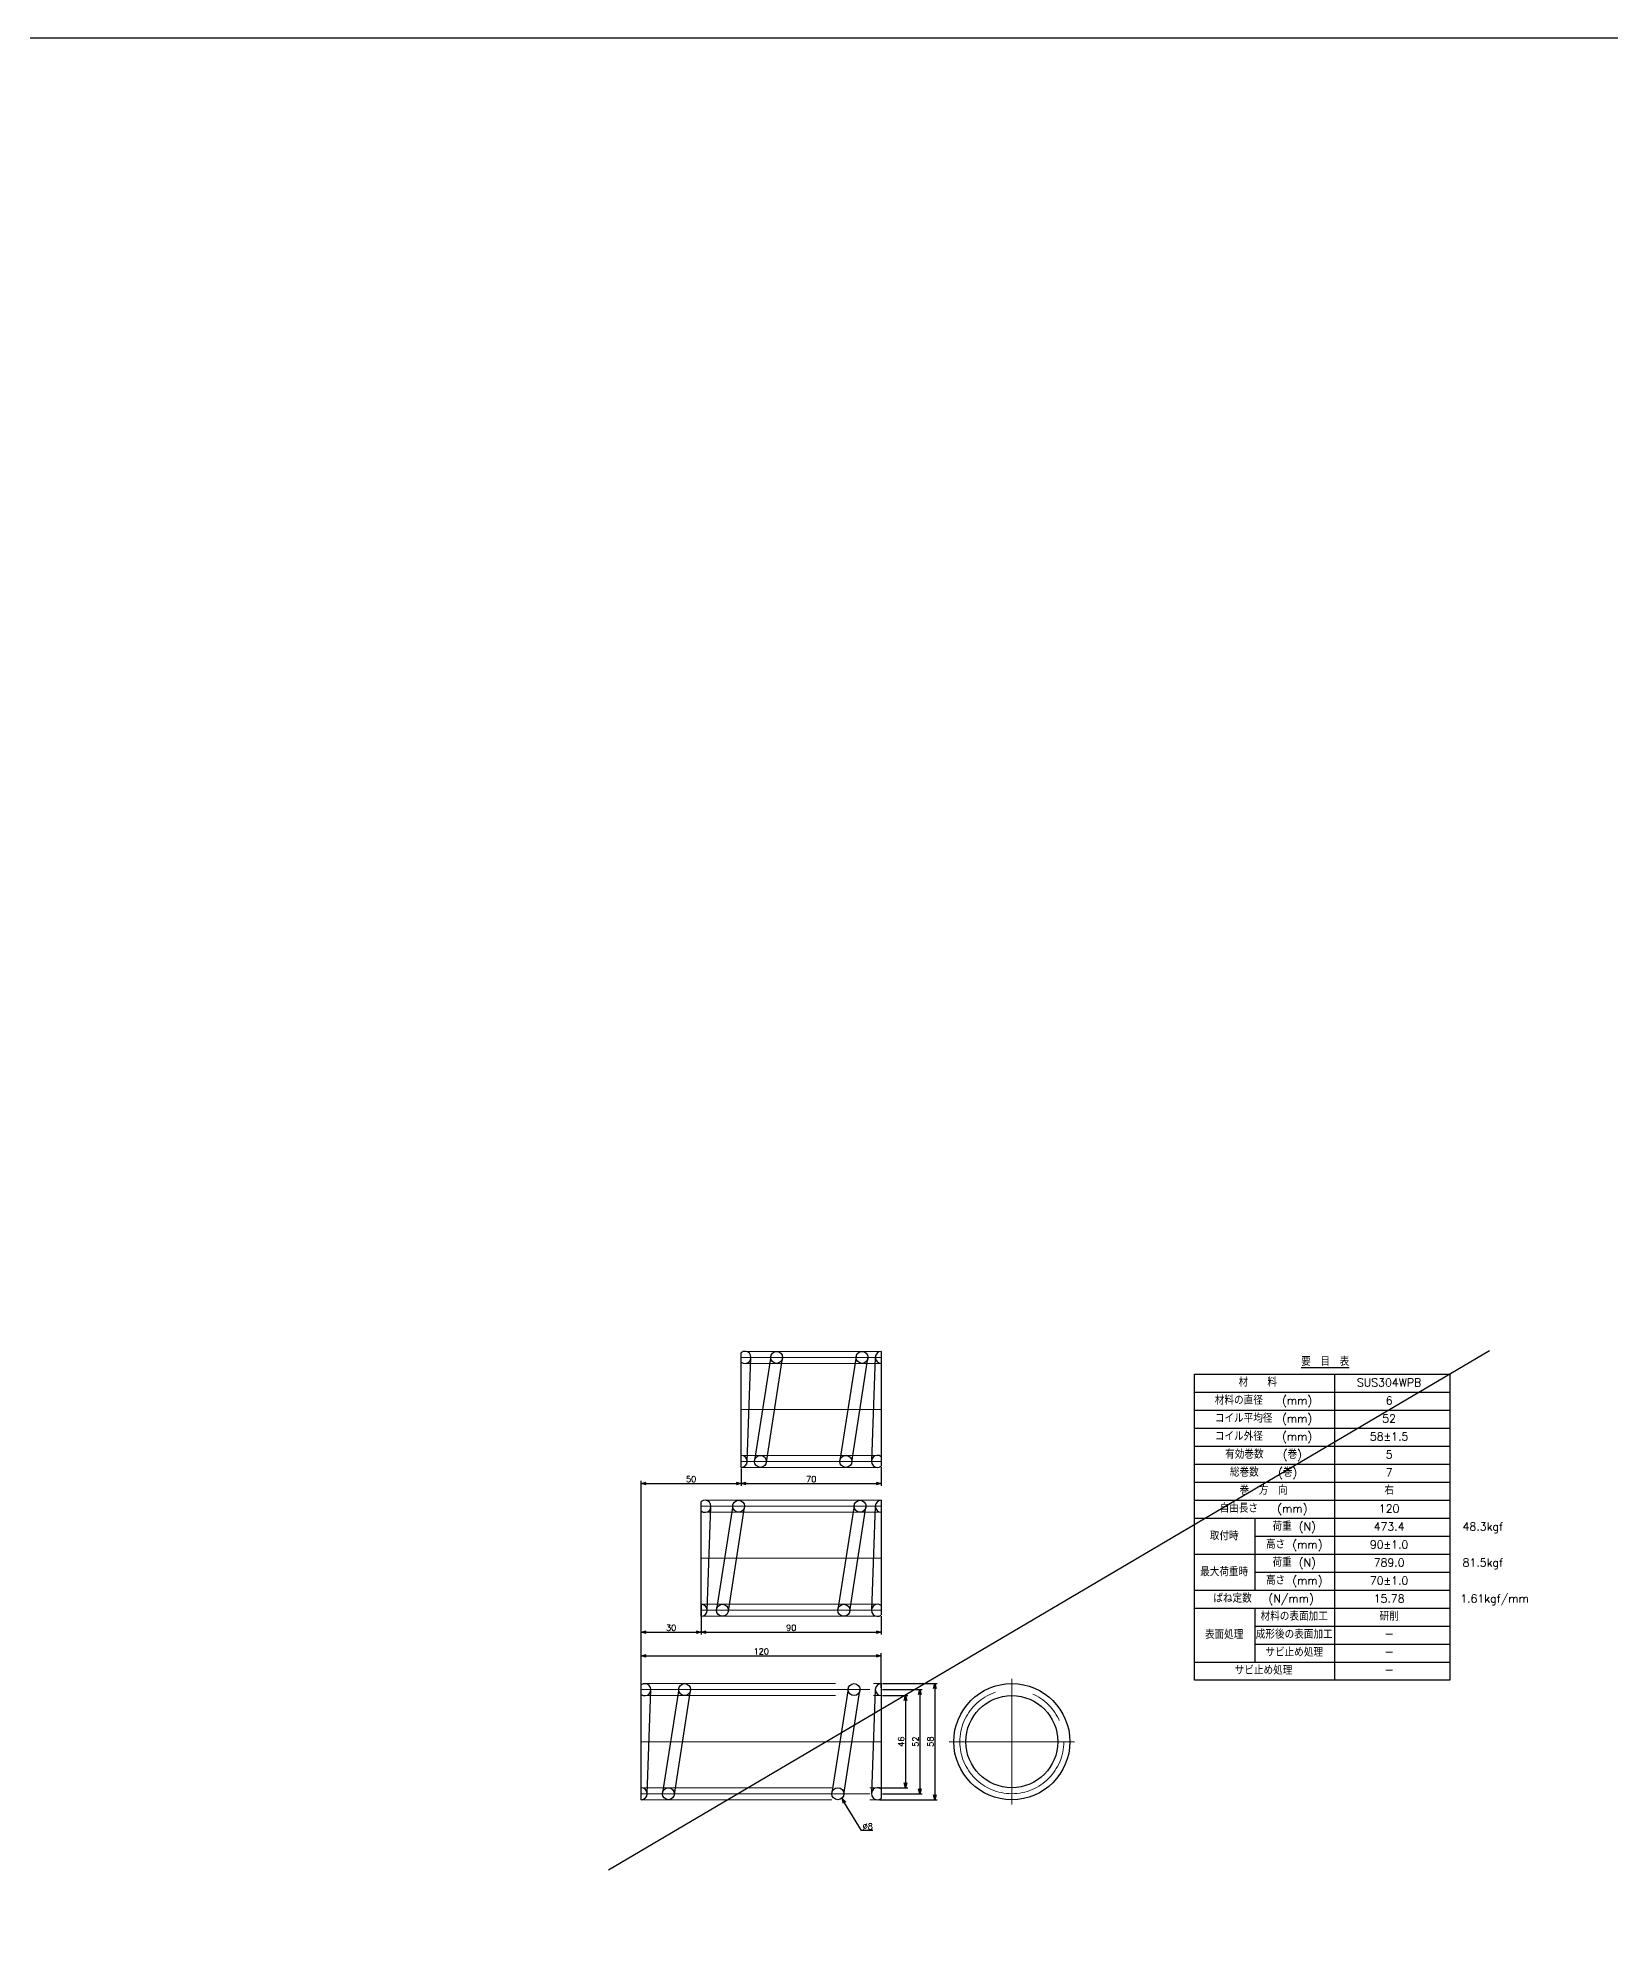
# Model space of a CAD drawing. Header units: millimetres. Extents: x -16130 to 36813, y -8099 to 27484.
# Drawn here: x 9637 to 10423, y 22394 to 23339 of the extents above; entities that cross this region are included whole.
import ezdxf
from ezdxf.enums import TextEntityAlignment as Align

# ---------------------------------------------------------------- set-up
doc = ezdxf.new("R2010")
doc.units = ezdxf.units.MM
doc.header["$LTSCALE"] = 6
doc.header["$PDMODE"] = 99
doc.header["$PDSIZE"] = 1
doc.linetypes.add('CENTER2', pattern=[28.575, 19.05, -3.175, 3.175, -3.175])
doc.linetypes.add('PHANTOM2', pattern=[31.75, 15.875, -3.175, 3.175, -3.175, 3.175, -3.175])
for name, color, linetype, lineweight in [('05_CENTER', 4, 'CENTER2', 13), ('06_PHANTOM', 2, 'PHANTOM2', 13), ('08_DIM', 3, 'Continuous', 13)]:
    doc.layers.add(name, color=color, linetype=linetype, lineweight=lineweight)
doc.layers.add('10_DRAFT', color=8, linetype='Continuous', lineweight=0, plot=False)
doc.styles.add('KSS_TXT', font='txt.shx', dxfattribs={"bigfont": 'extfont2.shx'})
doc.dimstyles.new('KSS_DIM', dxfattribs={"dimtxt": 3, "dimasz": 2.5, "dimexe": 1.25, "dimexo": 0.625, "dimtad": 1, "dimdsep": 46, "dimtxsty": 'KSS_TXT', "dimblk": 'OPEN30', "dimcen": 0, "dimazin": 2, "dimtfac": 0.75, "dimtmove": 0, "dimatfit": 3, "dimldrblk": 'OPEN30', "dimfxl": 1, "dimtolj": 1, "dimarcsym": 0})
doc.dimstyles.new('KSS_DIM$3', dxfattribs={"dimtxt": 3, "dimasz": 2.5, "dimexe": 1.25, "dimexo": 0.625, "dimtad": 1, "dimtih": 1, "dimtoh": 1, "dimdsep": 46, "dimtxsty": 'KSS_TXT', "dimblk": 'OPEN30', "dimcen": 0, "dimazin": 2, "dimtfac": 0.75, "dimtofl": 0, "dimtmove": 0, "dimatfit": 3, "dimldrblk": 'OPEN30', "dimfxl": 1, "dimtolj": 1, "dimarcsym": 0})

# ---------------------------------------------------------------- blocks, each defined once
blk = doc.blocks.new('_Open30')
at = {"color": 0, "linetype": 'ByBlock', "lineweight": -2}
for p, q in [((-1, 0.27), (0, 0)), ((0, 0), (-1, -0.27)), ((0, 0), (-1, 0))]:
    blk.add_line(p, q, dxfattribs=at)
blk = doc.blocks.new('*D1475')
at = {"layer": '08_DIM', "color": 0, "lineweight": -2, "transparency": 16777216}
for p, q in [((9938.99, 22516.51), (9938.99, 22531.38)), ((9941.49, 22530.13), (10056.49, 22530.13)), ((10058.99, 22514.04), (10058.99, 22531.38))]:
    blk.add_line(p, q, dxfattribs=at)
at = {"layer": 'Defpoints', "color": 0, "transparency": 16777216}
for p in [(10058.99, 22530.13), (9938.99, 22515.89), (10058.99, 22513.41)]:
    blk.add_point(p, dxfattribs=at)
at = {"layer": '08_DIM', "color": 0, "lineweight": -2, "transparency": 16777216, "xscale": 2.5, "yscale": 2.5, "zscale": 2.5, "rotation": 180}
blk.add_blockref('_Open30', (9938.99, 22530.13), dxfattribs=at)
at = {"layer": '08_DIM', "color": 0, "lineweight": -2, "transparency": 16777216, "xscale": 2.5, "yscale": 2.5, "zscale": 2.5}
blk.add_blockref('_Open30', (10058.99, 22530.13), dxfattribs=at)
at = {"layer": '08_DIM', "color": 0, "transparency": 16777216, "insert": (9998.99, 22532.26), "char_height": 3, "attachment_point": 5, "style": 'KSS_TXT'}
blk.add_mtext('\\A1;120', dxfattribs=at)
blk = doc.blocks.new('*D1476')
at = {"layer": '08_DIM', "color": 0, "lineweight": -2, "transparency": 16777216}
for p, q in [((10059.62, 22516.16), (10086.93, 22516.16)), ((10085.68, 22513.66), (10085.68, 22460.66)), ((10058.17, 22458.16), (10086.93, 22458.16))]:
    blk.add_line(p, q, dxfattribs=at)
at = {"layer": 'Defpoints', "color": 0, "transparency": 16777216}
for p in [(10058.99, 22516.16), (10057.54, 22458.16), (10085.68, 22458.16)]:
    blk.add_point(p, dxfattribs=at)
at = {"layer": '08_DIM', "color": 0, "lineweight": -2, "transparency": 16777216, "xscale": 2.5, "yscale": 2.5, "zscale": 2.5}
for p, rotation in [((10085.68, 22516.16), 90), ((10085.68, 22458.16), 270)]:
    blk.add_blockref('_Open30', p, dxfattribs=dict(at, rotation=rotation))
at = {"layer": '08_DIM', "color": 0, "transparency": 16777216, "insert": (10083.55, 22487.16), "char_height": 3, "attachment_point": 5, "rotation": 90, "style": 'KSS_TXT'}
blk.add_mtext('\\A1;58', dxfattribs=at)
blk = doc.blocks.new('*D1477')
at = {"layer": '08_DIM', "color": 0, "lineweight": -2, "transparency": 16777216}
for p, q in [((10059.62, 22513.16), (10079.49, 22513.16)), ((10078.24, 22510.66), (10078.24, 22463.66)), ((10059.62, 22461.16), (10079.49, 22461.16))]:
    blk.add_line(p, q, dxfattribs=at)
at = {"layer": 'Defpoints', "color": 0, "transparency": 16777216}
for p in [(10058.99, 22513.16), (10058.99, 22461.16), (10078.24, 22461.16)]:
    blk.add_point(p, dxfattribs=at)
at = {"layer": '08_DIM', "color": 0, "lineweight": -2, "transparency": 16777216, "xscale": 2.5, "yscale": 2.5, "zscale": 2.5}
for p, rotation in [((10078.24, 22513.16), 90), ((10078.24, 22461.16), 270)]:
    blk.add_blockref('_Open30', p, dxfattribs=dict(at, rotation=rotation))
at = {"layer": '08_DIM', "color": 0, "transparency": 16777216, "insert": (10076.12, 22487.16), "char_height": 3, "attachment_point": 5, "rotation": 90, "style": 'KSS_TXT'}
blk.add_mtext('\\A1;52', dxfattribs=at)
blk = doc.blocks.new('*D1478')
at = {"layer": '08_DIM', "color": 0, "lineweight": -2, "transparency": 16777216}
for p, q in [((10059.62, 22510.16), (10072.34, 22510.16)), ((10071.09, 22507.66), (10071.09, 22466.66)), ((10057.74, 22464.16), (10072.34, 22464.16))]:
    blk.add_line(p, q, dxfattribs=at)
at = {"layer": 'Defpoints', "color": 0, "transparency": 16777216}
for p in [(10058.99, 22510.16), (10057.12, 22464.16), (10071.09, 22464.16)]:
    blk.add_point(p, dxfattribs=at)
at = {"layer": '08_DIM', "color": 0, "lineweight": -2, "transparency": 16777216, "xscale": 2.5, "yscale": 2.5, "zscale": 2.5}
for p, rotation in [((10071.09, 22510.16), 90), ((10071.09, 22464.16), 270)]:
    blk.add_blockref('_Open30', p, dxfattribs=dict(at, rotation=rotation))
at = {"layer": '08_DIM', "color": 0, "transparency": 16777216, "insert": (10068.96, 22487.16), "char_height": 3, "attachment_point": 5, "rotation": 90, "style": 'KSS_TXT'}
blk.add_mtext('\\A1;46', dxfattribs=at)
blk = doc.blocks.new('*D1479')
at = {"layer": '08_DIM', "color": 0, "lineweight": -2, "transparency": 16777216}
for p, q in [((10049.12, 22442.7), (10040.66, 22456.61)), ((10054.74, 22442.7), (10049.12, 22442.7))]:
    blk.add_line(p, q, dxfattribs=at)
at = {"layer": 'Defpoints', "color": 0, "transparency": 16777216}
for p in [(10035.2, 22465.58), (10039.36, 22458.74)]:
    blk.add_point(p, dxfattribs=at)
at = {"layer": '08_DIM', "color": 0, "lineweight": -2, "transparency": 16777216, "xscale": 2.5, "yscale": 2.5, "zscale": 2.5, "rotation": 121.3305453446104}
blk.add_blockref('_Open30', (10039.36, 22458.74), dxfattribs=at)
at = {"layer": '08_DIM', "color": 0, "transparency": 16777216, "insert": (10052.24, 22444.83), "char_height": 3, "attachment_point": 5, "style": 'KSS_TXT'}
blk.add_mtext('\\A1;%%C8', dxfattribs=at)
blk = doc.blocks.new('*D1480')
at = {"layer": '08_DIM', "color": 0, "lineweight": -2, "transparency": 16777216}
for p, q in [((9968.99, 22555.88), (9968.99, 22540.7)), ((9938.99, 22501.78), (9938.99, 22543.2)), ((9941.49, 22541.95), (9966.49, 22541.95))]:
    blk.add_line(p, q, dxfattribs=at)
at = {"layer": 'Defpoints', "color": 0, "transparency": 16777216}
for p in [(9968.99, 22556.51), (9968.99, 22541.95), (9938.99, 22501.16)]:
    blk.add_point(p, dxfattribs=at)
at = {"layer": '08_DIM', "color": 0, "lineweight": -2, "transparency": 16777216, "xscale": 2.5, "yscale": 2.5, "zscale": 2.5, "rotation": 180}
blk.add_blockref('_Open30', (9938.99, 22541.95), dxfattribs=at)
at = {"layer": '08_DIM', "color": 0, "lineweight": -2, "transparency": 16777216, "xscale": 2.5, "yscale": 2.5, "zscale": 2.5}
blk.add_blockref('_Open30', (9968.99, 22541.95), dxfattribs=at)
at = {"layer": '08_DIM', "color": 0, "transparency": 16777216, "insert": (9953.99, 22544.08), "char_height": 3, "attachment_point": 5, "style": 'KSS_TXT'}
blk.add_mtext('\\A1;30', dxfattribs=at)
blk = doc.blocks.new('*D1481')
at = {"layer": '08_DIM', "color": 0, "lineweight": -2, "transparency": 16777216}
for p, q in [((9968.99, 22549.2), (9968.99, 22540.7)), ((10058.99, 22549.85), (10058.99, 22540.7)), ((9971.49, 22541.95), (10056.49, 22541.95))]:
    blk.add_line(p, q, dxfattribs=at)
at = {"layer": 'Defpoints', "color": 0, "transparency": 16777216}
for p in [(9968.99, 22549.82), (10058.99, 22550.48), (10058.99, 22541.95)]:
    blk.add_point(p, dxfattribs=at)
at = {"layer": '08_DIM', "color": 0, "lineweight": -2, "transparency": 16777216, "xscale": 2.5, "yscale": 2.5, "zscale": 2.5, "rotation": 180}
blk.add_blockref('_Open30', (9968.99, 22541.95), dxfattribs=at)
at = {"layer": '08_DIM', "color": 0, "lineweight": -2, "transparency": 16777216, "xscale": 2.5, "yscale": 2.5, "zscale": 2.5}
blk.add_blockref('_Open30', (10058.99, 22541.95), dxfattribs=at)
at = {"layer": '08_DIM', "color": 0, "transparency": 16777216, "insert": (10013.99, 22544.08), "char_height": 3, "attachment_point": 5, "style": 'KSS_TXT'}
blk.add_mtext('\\A1;90', dxfattribs=at)
blk = doc.blocks.new('*D1482')
at = {"layer": '08_DIM', "color": 0, "lineweight": -2, "transparency": 16777216}
for p, q in [((9988.99, 22623.63), (9988.99, 22615.03)), ((9938.99, 22516.51), (9938.99, 22617.53)), ((9941.49, 22616.28), (9986.49, 22616.28))]:
    blk.add_line(p, q, dxfattribs=at)
at = {"layer": 'Defpoints', "color": 0, "transparency": 16777216}
for p in [(9988.99, 22624.25), (9988.99, 22616.28), (9938.99, 22515.89)]:
    blk.add_point(p, dxfattribs=at)
at = {"layer": '08_DIM', "color": 0, "lineweight": -2, "transparency": 16777216, "xscale": 2.5, "yscale": 2.5, "zscale": 2.5, "rotation": 180}
blk.add_blockref('_Open30', (9938.99, 22616.28), dxfattribs=at)
at = {"layer": '08_DIM', "color": 0, "lineweight": -2, "transparency": 16777216, "xscale": 2.5, "yscale": 2.5, "zscale": 2.5}
blk.add_blockref('_Open30', (9988.99, 22616.28), dxfattribs=at)
at = {"layer": '08_DIM', "color": 0, "transparency": 16777216, "insert": (9963.99, 22618.4), "char_height": 3, "attachment_point": 5, "style": 'KSS_TXT'}
blk.add_mtext('\\A1;50', dxfattribs=at)
blk = doc.blocks.new('*D1483')
at = {"layer": '08_DIM', "color": 0, "lineweight": -2, "transparency": 16777216}
for p, q in [((9988.99, 22623.63), (9988.99, 22615.03)), ((10058.99, 22624.29), (10058.99, 22615.03)), ((9991.49, 22616.28), (10056.49, 22616.28))]:
    blk.add_line(p, q, dxfattribs=at)
at = {"layer": 'Defpoints', "color": 0, "transparency": 16777216}
for p in [(9988.99, 22624.25), (10058.99, 22624.91), (10058.99, 22616.28)]:
    blk.add_point(p, dxfattribs=at)
at = {"layer": '08_DIM', "color": 0, "lineweight": -2, "transparency": 16777216, "xscale": 2.5, "yscale": 2.5, "zscale": 2.5, "rotation": 180}
blk.add_blockref('_Open30', (9988.99, 22616.28), dxfattribs=at)
at = {"layer": '08_DIM', "color": 0, "lineweight": -2, "transparency": 16777216, "xscale": 2.5, "yscale": 2.5, "zscale": 2.5}
blk.add_blockref('_Open30', (10058.99, 22616.28), dxfattribs=at)
at = {"layer": '08_DIM', "color": 0, "transparency": 16777216, "insert": (10023.99, 22618.4), "char_height": 3, "attachment_point": 5, "style": 'KSS_TXT'}
blk.add_mtext('\\A1;70', dxfattribs=at)
blk = doc.blocks.new('A$C12531FC4_1_1')
at = {"color": 0}
for p, q in [((0, 29), (0, -28.34)), ((-120, -29), (-120, 28.34)), ((-117, -26.11), (-115.13, 25.89)), ((-101.25, 26.46), (-109.34, -25.54)), ((-103.41, -26.46), (-95.32, 25.54)), ((-16.59, 26.46), (-24.68, -25.54)), ((-18.75, -26.46), (-10.66, 25.54)), ((-3, 26.11), (-4.87, -25.89))]:
    blk.add_line(p, q, dxfattribs=at)
for centre in [(-98.29, 26), (-13.62, 26), (-106.38, -26), (-21.71, -26)]:
    blk.add_circle(centre, 3, dxfattribs=at)
for centre, start, end in [((-118.13, 26), 231.34353, 128.65672), ((0, 26), 90, 270), ((-120, -26), 270, 90), ((-1.87, -26), 51.34353, 308.65672)]:
    blk.add_arc(centre, 3, start, end, dxfattribs=at)
at = {"layer": '05_CENTER', "color": 0}
for p, q in [((-120, 26), (0, 26)), ((-120, -26), (0, -26))]:
    blk.add_line(p, q, dxfattribs=at)
at = {"layer": '06_PHANTOM', "color": 0}
for p, q in [((-118.13, 29), (0, 29)), ((-118.13, 23), (0, 23)), ((-120, -23), (-1.87, -23)), ((-120, -29), (-1.87, -29))]:
    blk.add_line(p, q, dxfattribs=at)
at = {"layer": '10_DRAFT'}
blk.add_line((-120, 0), (0, 0), dxfattribs=at)
blk = doc.blocks.new('A$C006958E3_1_1')
at = {"color": 0}
for p, q in [((0, 29), (0, -28.34)), ((-90, -29), (-90, 28.34)), ((-87, -26.11), (-85.13, 25.89)), ((-74.25, 26.46), (-82.34, -25.54)), ((-76.41, -26.46), (-68.32, 25.54)), ((-13.59, 26.46), (-21.68, -25.54)), ((-15.75, -26.46), (-7.66, 25.54)), ((-3, 26.11), (-4.87, -25.89))]:
    blk.add_line(p, q, dxfattribs=at)
for centre in [(-71.29, 26), (-10.62, 26), (-79.38, -26), (-18.71, -26)]:
    blk.add_circle(centre, 3, dxfattribs=at)
for centre, start, end in [((-88.13, 26), 231.34353, 128.65672), ((0, 26), 90, 270), ((-90, -26), 270, 90), ((-1.87, -26), 51.34353, 308.65672)]:
    blk.add_arc(centre, 3, start, end, dxfattribs=at)
at = {"layer": '05_CENTER', "color": 0}
for p, q in [((-90, 26), (0, 26)), ((-90, -26), (0, -26))]:
    blk.add_line(p, q, dxfattribs=at)
at = {"layer": '06_PHANTOM', "color": 0}
for p, q in [((-88.13, 29), (0, 29)), ((-88.13, 23), (0, 23)), ((-90, -23), (-1.87, -23)), ((-90, -29), (-1.87, -29))]:
    blk.add_line(p, q, dxfattribs=at)
at = {"layer": '10_DRAFT'}
blk.add_line((-90, 0), (0, 0), dxfattribs=at)
blk = doc.blocks.new('A$C77BC2F87_1_1')
at = {"color": 0}
for p, q in [((0, 29), (0, -28.34)), ((-70, -29), (-70, 28.34)), ((-67, -26.11), (-65.13, 25.89)), ((-55.25, 26.46), (-63.34, -25.54)), ((-57.41, -26.46), (-49.32, 25.54)), ((-12.59, 26.46), (-20.68, -25.54)), ((-14.75, -26.46), (-6.66, 25.54)), ((-3, 26.11), (-4.87, -25.89))]:
    blk.add_line(p, q, dxfattribs=at)
for centre in [(-52.29, 26), (-9.62, 26), (-60.38, -26), (-17.71, -26)]:
    blk.add_circle(centre, 3, dxfattribs=at)
for centre, start, end in [((-68.13, 26), 231.34353, 128.65672), ((0, 26), 90, 270), ((-70, -26), 270, 90), ((-1.87, -26), 51.34353, 308.65672)]:
    blk.add_arc(centre, 3, start, end, dxfattribs=at)
at = {"layer": '05_CENTER', "color": 0}
for p, q in [((-70, 26), (0, 26)), ((-70, 0), (0, 0)), ((-70, -26), (0, -26))]:
    blk.add_line(p, q, dxfattribs=at)
at = {"layer": '06_PHANTOM', "color": 0}
for p, q in [((-68.13, 29), (0, 29)), ((-68.13, 23), (0, 23)), ((-70, -23), (-1.87, -23)), ((-70, -29), (-1.87, -29))]:
    blk.add_line(p, q, dxfattribs=at)
blk = doc.blocks.new('A$C56841FAC_1_1')
at = {"color": 0}
for radius in [29, 23]:
    blk.add_circle((0, 0), radius, dxfattribs=at)
at = {"layer": '05_CENTER', "color": 0}
for p, q in [((0, -31.37), (0, 31.37)), ((31.37, 0), (-31.37, 0))]:
    blk.add_line(p, q, dxfattribs=at)
blk.add_circle((0, 0), 26, dxfattribs=at)

msp = doc.modelspace()

# ---------------------------------------------------------------- linework, layer by layer
at = {"color": 3}
msp.add_line((10362.86564, 22682.48795), (9922.73545, 22422.85417), dxfattribs=at)
for p, q in [((10285.48045, 22670.88147), (10285.48045, 22517.88147)), ((10215.56775, 22661.88147), (10343.05913, 22661.88147)), ((10215.56775, 22652.88147), (10343.05913, 22652.88147)), ((10215.56775, 22643.88147), (10343.05913, 22643.88147)), ((10215.56775, 22634.88147), (10343.05913, 22634.88147)), ((10215.56775, 22625.88147), (10343.05913, 22625.88147)), ((10215.56775, 22616.88147), (10343.05913, 22616.88147)), ((10215.56775, 22607.88147), (10343.05913, 22607.88147)), ((10215.56775, 22598.88147), (10343.05913, 22598.88147)), ((10245.70954, 22598.88147), (10245.70954, 22562.88147)), ((10245.70954, 22589.88147), (10343.05913, 22589.88147)), ((10215.56775, 22580.88147), (10343.05913, 22580.88147)), ((10245.70954, 22571.88147), (10343.05913, 22571.88147)), ((10215.56775, 22562.88147), (10343.05913, 22562.88147)), ((10215.56775, 22553.88147), (10343.05913, 22553.88147)), ((10245.70954, 22553.88147), (10245.70954, 22526.88147)), ((10245.70954, 22544.88147), (10343.05913, 22544.88147)), ((10245.70954, 22535.88147), (10343.05913, 22535.88147)), ((10215.56775, 22526.88147), (10343.05913, 22526.88147))]:
    msp.add_line(p, q)
at = {"color": 2}
msp.add_lwpolyline([(7648.33494, 23338.83042), (11911.28314, 23338.83042), (11911.28314, 17631.48132), (7648.33494, 17631.48132)], close=True, dxfattribs=at)
msp.add_lwpolyline([(10215.56775, 22670.88147), (10343.05913, 22670.88147), (10343.05913, 22517.88147), (10215.56775, 22517.88147)], close=True)

# ---------------------------------------------------------------- block references
at = {"color": 4}
for name, p in [('A$C77BC2F87_1_1', (10058.99117, 22653.25398)), ('A$C006958E3_1_1', (10058.99119, 22578.82016)), ('A$C56841FAC_1_1', (10124.23261, 22487.15907)), ('A$C12531FC4_1_1', (10058.99104, 22487.15907))]:
    msp.add_blockref(name, p, dxfattribs=at)

# ---------------------------------------------------------------- texts
at = {"color": 0, "style": 'KSS_TXT'}
for s, p in [('%%u要\u3000目\u3000表', (10280.82662, 22675.04094)), ('材\u3000\u3000料', (10247.15479, 22664.69776)), ('SUS304WPB', (10312.77589, 22664.69776)), ('材料の直径\u3000\u3000(mm)', (10250.03025, 22655.69776)), ('6', (10312.77589, 22655.69776)), ('コイル平均径\u3000(mm)', (10250.03025, 22646.69776)), ('52', (10312.77589, 22646.69776)), ('コイル外径\u3000\u3000(mm)', (10250.03025, 22637.69776)), ('58±1.5', (10312.77589, 22637.69776)), ('有効巻数\u3000\u3000(巻)', (10250.03025, 22628.69776)), ('5', (10312.77589, 22628.69776)), ('総巻数\u3000\u3000(巻)', (10250.03025, 22619.69776)), ('7', (10312.77589, 22619.69776)), ('巻\u3000方\u3000向', (10250.03025, 22610.69776)), ('右', (10312.77589, 22610.69776)), ('自由長さ\u3000\u3000(mm)', (10250.03025, 22601.69776)), ('120', (10312.77589, 22601.69776)), ('荷重 (N)', (10265.34778, 22592.69776)), ('473.4', (10312.77589, 22592.69776)), ('48.3kgf', (10359.62324, 22592.69776)), ('取付時', (10230.34066, 22587.91345)), ('高さ (mm)', (10265.34778, 22583.69776)), ('90±1.0', (10312.77589, 22583.69776)), ('最大荷重時', (10230.34066, 22569.91345)), ('荷重 (N)', (10265.34778, 22574.69776)), ('789.0', (10312.77589, 22574.69776)), ('81.5kgf', (10359.62324, 22574.69776)), ('高さ (mm)', (10265.34778, 22565.69776)), ('70±1.0', (10312.77589, 22565.69776)), ('ばね定数 \u3000(N/mm)', (10250.03025, 22556.69776)), ('15.78', (10312.77589, 22556.69776)), ('1.61kgf/mm', (10365.47821, 22556.69776)), ('材料の表面加工', (10265.34778, 22547.69776)), ('研削', (10312.77589, 22547.69776)), ('表面処理', (10230.34066, 22538.56887)), ('成形後の表面加工', (10265.34778, 22538.69776)), ('－', (10312.77589, 22538.39695)), ('サビ止め処理', (10265.34778, 22529.69776)), ('－', (10312.77589, 22529.39695)), ('サビ止め処理', (10250.03025, 22520.69776)), ('－', (10312.77589, 22520.39695))]:
    msp.add_text(s, height=4, dxfattribs=at).set_placement(p, align=Align.CENTER)

# ---------------------------------------------------------------- dimensions: what is measured, and where the dimension line sits
at = {"layer": '08_DIM'}
for base, p1, p2, picture, middle in [((9988.99117, 22616.27744), (9938.99104, 22515.887), (9988.99117, 22624.25398), '*D1482', (9963.99111, 22618.40452)), ((10058.9913, 22616.27744), (9988.99117, 22624.25398), (10058.9913, 22624.91127), '*D1483', (10023.99123, 22618.40244)), ((9968.99119, 22541.95248), (9938.99104, 22501.1594), (9968.99119, 22556.50999), '*D1480', (9953.99112, 22544.07748)), ((10058.9913, 22541.95248), (9968.99117, 22549.82017), (10058.9913, 22550.47746), '*D1481', (10013.99123, 22544.07748)), ((10058.99104, 22530.13127), (9938.99104, 22515.887), (10058.99104, 22513.41481), '*D1475', (9998.99104, 22532.25627))]:
    dim = msp.add_linear_dim(base=base, p1=p1, p2=p2, dimstyle='KSS_DIM', override={"dimscale": 1}, dxfattribs=at)
    dim.commit()
    dim.dimension.update_dxf_attribs({"geometry": picture, "text_midpoint": middle})
for base, p1, p2, picture, middle in [((10071.08828, 22464.15907), (10058.99104, 22510.15907), (10057.11721, 22464.15907), '*D1478', (10068.96328, 22487.15907)), ((10085.6763, 22458.15907), (10058.99104, 22516.15907), (10057.54104, 22458.15907), '*D1476', (10083.54922, 22487.15907)), ((10078.24467, 22461.15907), (10058.99104, 22513.15907), (10058.99104, 22461.15907), '*D1477', (10076.11759, 22487.15907))]:
    dim = msp.add_linear_dim(base=base, p1=p1, p2=p2, angle=90, dimstyle='KSS_DIM', override={"dimscale": 1}, dxfattribs=at)
    dim.commit()
    dim.dimension.update_dxf_attribs({"geometry": picture, "text_midpoint": middle})
dim = msp.add_diameter_dim_2p(p1=(10035.19742, 22465.5758), p2=(10039.35722, 22458.74234), dimstyle='KSS_DIM$3', override={"dimscale": 1, "dimpost": '%%C<>'}, dxfattribs=at)
dim.commit()
dim.dimension.update_dxf_attribs({"geometry": '*D1479', "text_midpoint": (10052.24496, 22442.70472), "dimtype": 163})

doc.saveas('drawing.dxf')
